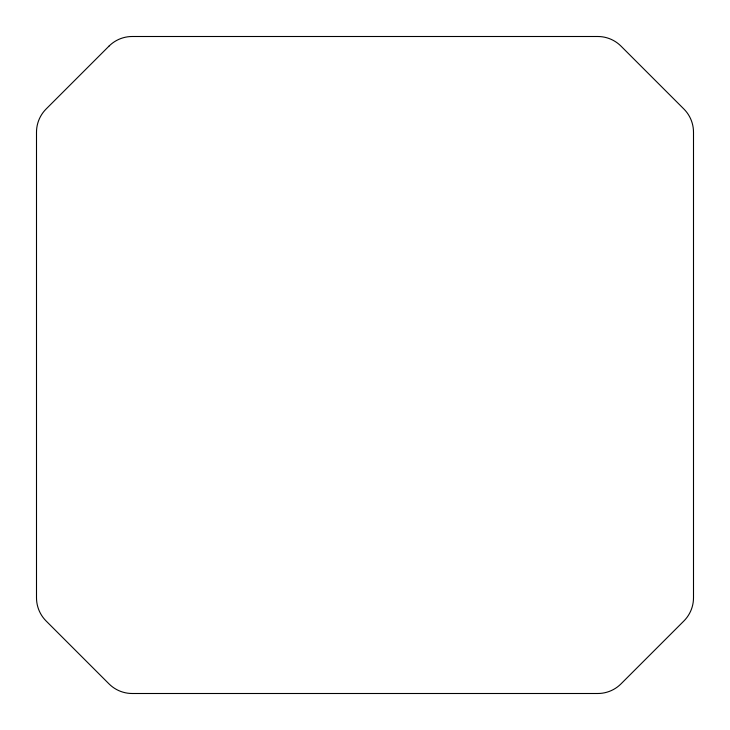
<?xml version="1.0" encoding="UTF-8"?>
<svg xmlns="http://www.w3.org/2000/svg" width="730" height="730" viewBox="0 0 730 730"><rect width="100%" height="100%" fill="white"/><g stroke="black" fill="none" stroke-linecap="round" stroke-linejoin="round"><path stroke-width="1.09" d="M109.007 46.118L46.118 109.007A32.85 32.85 0 0 0 36.5 132.23L36.5 597.77A32.85 32.85 0 0 0 46.118 620.993L109.007 683.882A32.85 32.85 0 0 0 132.23 693.5L597.77 693.5A32.85 32.85 0 0 0 620.993 683.882L683.882 620.993A32.85 32.85 0 0 0 693.5 597.77L693.5 132.23A32.85 32.85 0 0 0 683.882 109.007L620.993 46.118A32.85 32.85 0 0 0 597.77 36.5L132.23 36.5A32.85 32.85 0 0 0 109.007 46.118"/></g></svg>
